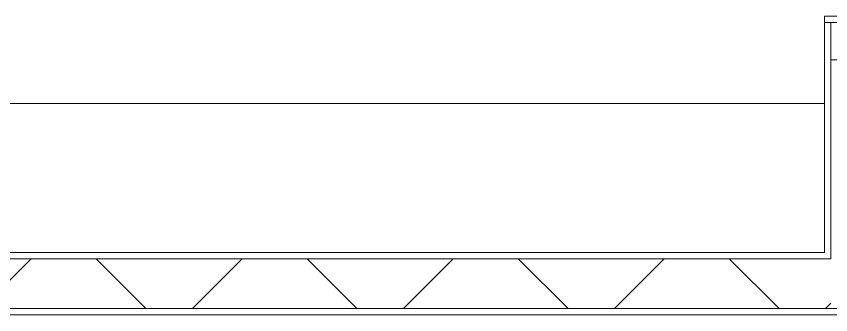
# Model space of a CAD drawing. Header units: millimetres. Extents: x 48966 to 155647, y -43515 to 26217.
# Drawn here: x 58029 to 59666, y 17217 to 17817 of the extents above; entities that cross this region are included whole.
import ezdxf

# ---------------------------------------------------------------- set-up
doc = ezdxf.new("R2010")
doc.units = ezdxf.units.MM
for name, color, linetype, lineweight in [('Общие ребра', 7, 'Continuous', 9), ('Перекрытия', 7, 'Continuous', 9), ('Стены-1', 7, 'Continuous', 18), ('Черная _1 сплошная', 7, 'Continuous', 9), ('Штриховка разреза-1', 7, 'Continuous', 9)]:
    doc.layers.add(name, color=color, linetype=linetype, lineweight=lineweight)

msp = doc.modelspace()

# ---------------------------------------------------------------- hatches: boundary and pattern name
at = {"layer": 'Штриховка разреза-1'}
h = msp.add_hatch(dxfattribs=at)
h.set_pattern_fill('FP_3', color=256, style=0, pattern_type=2)
h.set_pattern_definition([(45, (0, 0), (-212.132, 212.132), []), (135, (0, 0), (-212.132, -212.132), [])])
h.paths.add_polyline_path([(59666.5, 17229.6), (59666.5, 17329.6), (57331.6, 17329.6), (57331.6, 17229.6), (59654, 17229.6)], flags=0)

# ---------------------------------------------------------------- linework, layer by layer
at = {"layer": 'Общие ребра'}
for p, q in [((59654, 17804.6), (59666.5, 17804.6)), ((59666.5, 17804.6), (59766.5, 17804.6)), ((59666.5, 17729.6), (59666.5, 17804.6)), ((59666.5, 17729.6), (59666.5, 17804.6)), ((59666.5, 17729.6), (59766.5, 17729.6)), ((59666.5, 17329.6), (59666.5, 17729.6)), ((57331.6, 17329.6), (59654, 17329.6)), ((59666.5, 17329.6), (59654, 17329.6)), ((57331.6, 17229.6), (59654, 17229.6)), ((59666.5, 17229.6), (59654, 17229.6)), ((59766.5, 17229.6), (59666.5, 17229.6))]:
    msp.add_line(p, q, dxfattribs=at)
at = {"layer": 'Перекрытия'}
for p, q in [((59654, 17342.1), (59654, 17817.1)), ((59654, 17817.1), (61866.6, 17817.1)), ((57331.6, 17342.1), (59654, 17342.1)), ((59779, 17217.1), (57331.6, 17217.1))]:
    msp.add_line(p, q, dxfattribs=at)
at = {"layer": 'Стены-1'}
for p, q in [((59654, 17817.1), (59654, 17804.6)), ((59779, 17817.1), (59654, 17817.1)), ((59654, 17804.6), (59654, 17342.1)), ((59654, 17342.1), (57331.6, 17342.1)), ((57331.6, 17217.1), (59654, 17217.1)), ((59654, 17217.1), (59766.5, 17217.1))]:
    msp.add_line(p, q, dxfattribs=at)
at = {"layer": 'Черная _1 сплошная'}
msp.add_line((59654, 17642.1), (57331.6, 17642.1), dxfattribs=at)

doc.saveas('drawing.dxf')
